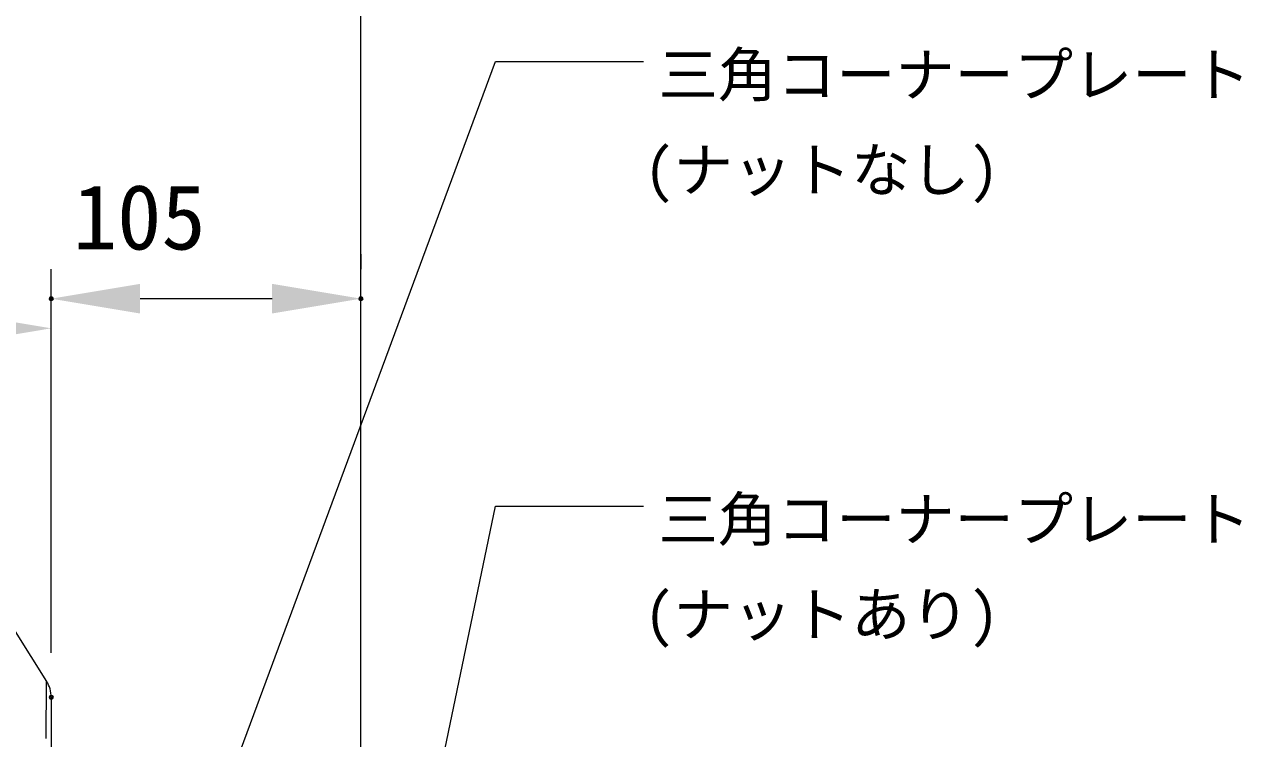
# Model space of a CAD drawing. Units: millimetres, scale not verified. Extents: x -203 to 203, y -143 to 143.
# Drawn here: x -3.91 to 37.2, y -1.84 to 22.26 of the extents above; entities that cross this region are included whole.
import ezdxf
from ezdxf.enums import TextEntityAlignment as Align

# ---------------------------------------------------------------- set-up
doc = ezdxf.new("R2010")
doc.units = ezdxf.units.MM
doc.header["$LTSCALE"] = 0.25
doc.header["$PDMODE"] = 32
doc.header["$PDSIZE"] = 0.125
for name, color, linetype, lineweight in [('0-1_DIMENSION_LINES$02_DIMENSI', 7, 'Continuous', 18), ('0-8_DIMENSION_LINES$03_LINES', 7, 'Continuous', 18), ('0-9_DIMENSION_LINES$04_SUB_LIN', 4, 'Continuous', 18)]:
    doc.layers.add(name, color=color, linetype=linetype, lineweight=lineweight)
doc.layers.add('0-2_DEFPOINTS', color=7, linetype='Continuous')
doc.styles.add('ＭＳ ゴシック', font='')
doc.styles.get('ＭＳ ゴシック').set_extended_font_data('MS Gothic')

# ---------------------------------------------------------------- blocks, each defined once
blk = doc.blocks.new('D5')
at = {"layer": '0-1_DIMENSION_LINES$02_DIMENSI'}
for p, q in [((217.46, 163), (217.46, 162.5)), ((207, 149.5534), (207, 162.5)), ((214.4602, 161.5), (209.9998, 161.5))]:
    blk.add_line(p, q, dxfattribs=at)
for points in [[(209.9998, 162), (209.9998, 161), (207, 161.5)], [(214.4602, 161), (214.4602, 162), (217.46, 161.5)]]:
    blk.add_solid(points, dxfattribs=at)
at = {"layer": '0-2_DEFPOINTS'}
for p in [(207, 161.5), (217.46, 161.5), (207, 148.0534)]:
    blk.add_point(p, dxfattribs=at)
at = {"layer": '0-1_DIMENSION_LINES$02_DIMENSI', "style": 'ＭＳ ゴシック'}
blk.add_text('105', height=2.199, dxfattribs=at).set_placement((207.73, 162.5), align=Align.BOTTOM_LEFT)
blk = doc.blocks.new('D6')
at = {"layer": '0-1_DIMENSION_LINES$02_DIMENSI'}
for p, q in [((176.9999, 127.3854), (176.9999, 161.5)), ((207, 149.5534), (207, 161.5)), ((204.0002, 160.5), (179.9997, 160.5))]:
    blk.add_line(p, q, dxfattribs=at)
for points in [[(179.9997, 161), (179.9997, 160), (176.9999, 160.5)], [(204.0002, 160), (204.0002, 161), (207, 160.5)]]:
    blk.add_solid(points, dxfattribs=at)
at = {"layer": '0-2_DEFPOINTS'}
for p in [(176.9999, 160.5), (207, 148.0534), (176.9999, 125.8854)]:
    blk.add_point(p, dxfattribs=at)
at = {"layer": '0-1_DIMENSION_LINES$02_DIMENSI', "style": 'ＭＳ ゴシック'}
blk.add_text('300', height=2.199, dxfattribs=at).set_placement((187.7142, 161.5), align=Align.BOTTOM_LEFT)
blk = doc.blocks.new('グループ-2-1')
at = {"layer": '0-1_DIMENSION_LINES$02_DIMENSI', "style": 'ＭＳ ゴシック'}
for s, p in [('三角コーナープレート', (175.123, 193.866)), ('(ナットなし)', (170.21, 161.738))]:
    blk.add_text(s, height=14.66, dxfattribs=at).set_placement(p, align=Align.BOTTOM_LEFT)
blk = doc.blocks.new('グループ-1')
at = {"layer": '0-1_DIMENSION_LINES$02_DIMENSI', "style": 'ＭＳ ゴシック'}
for s, p in [('三角コーナープレート', (175.123, 43.866)), ('(ナットあり)', (170.21, 11.738))]:
    blk.add_text(s, height=14.66, dxfattribs=at).set_placement(p, align=Align.BOTTOM_LEFT)

msp = doc.modelspace()

# ---------------------------------------------------------------- linework, layer by layer
at = {"layer": '0-1_DIMENSION_LINES$02_DIMENSI', "color": 1}
for p, q in [((1.625, -7), (12, 21)), ((12, 21), (17, 21)), ((2, -42), (12, 6)), ((12, 6), (17, 6))]:
    msp.add_line(p, q, dxfattribs=at)
at = {"layer": '0-8_DIMENSION_LINES$03_LINES'}
for p, q in [((7.46, -94), (7.46, 31)), ((-4.7558, 2.6147), (-3.1553, 0.0886)), ((-3, -0.4466), (-3, -4.99))]:
    msp.add_line(p, q, dxfattribs=at)
msp.add_arc((-3.9968, -0.4457), 0.9968, 359.94611, 32.41304, dxfattribs=at)
at = {"layer": '0-9_DIMENSION_LINES$04_SUB_LIN'}
msp.add_line((-3.1684, -1.8446), (-3.1553, 0.0886), dxfattribs=at)

# ---------------------------------------------------------------- block references
at = {"layer": '0-1_DIMENSION_LINES$02_DIMENSI', "xscale": 0.1, "yscale": 0.1}
for name in ['グループ-2-1', 'グループ-1']:
    msp.add_blockref(name, (0, 0), dxfattribs=at)
at = {"layer": '0-1_DIMENSION_LINES$02_DIMENSI'}
for name in ['D5', 'D6']:
    msp.add_blockref(name, (-210, -148.5), dxfattribs=at)

doc.saveas('drawing.dxf')
